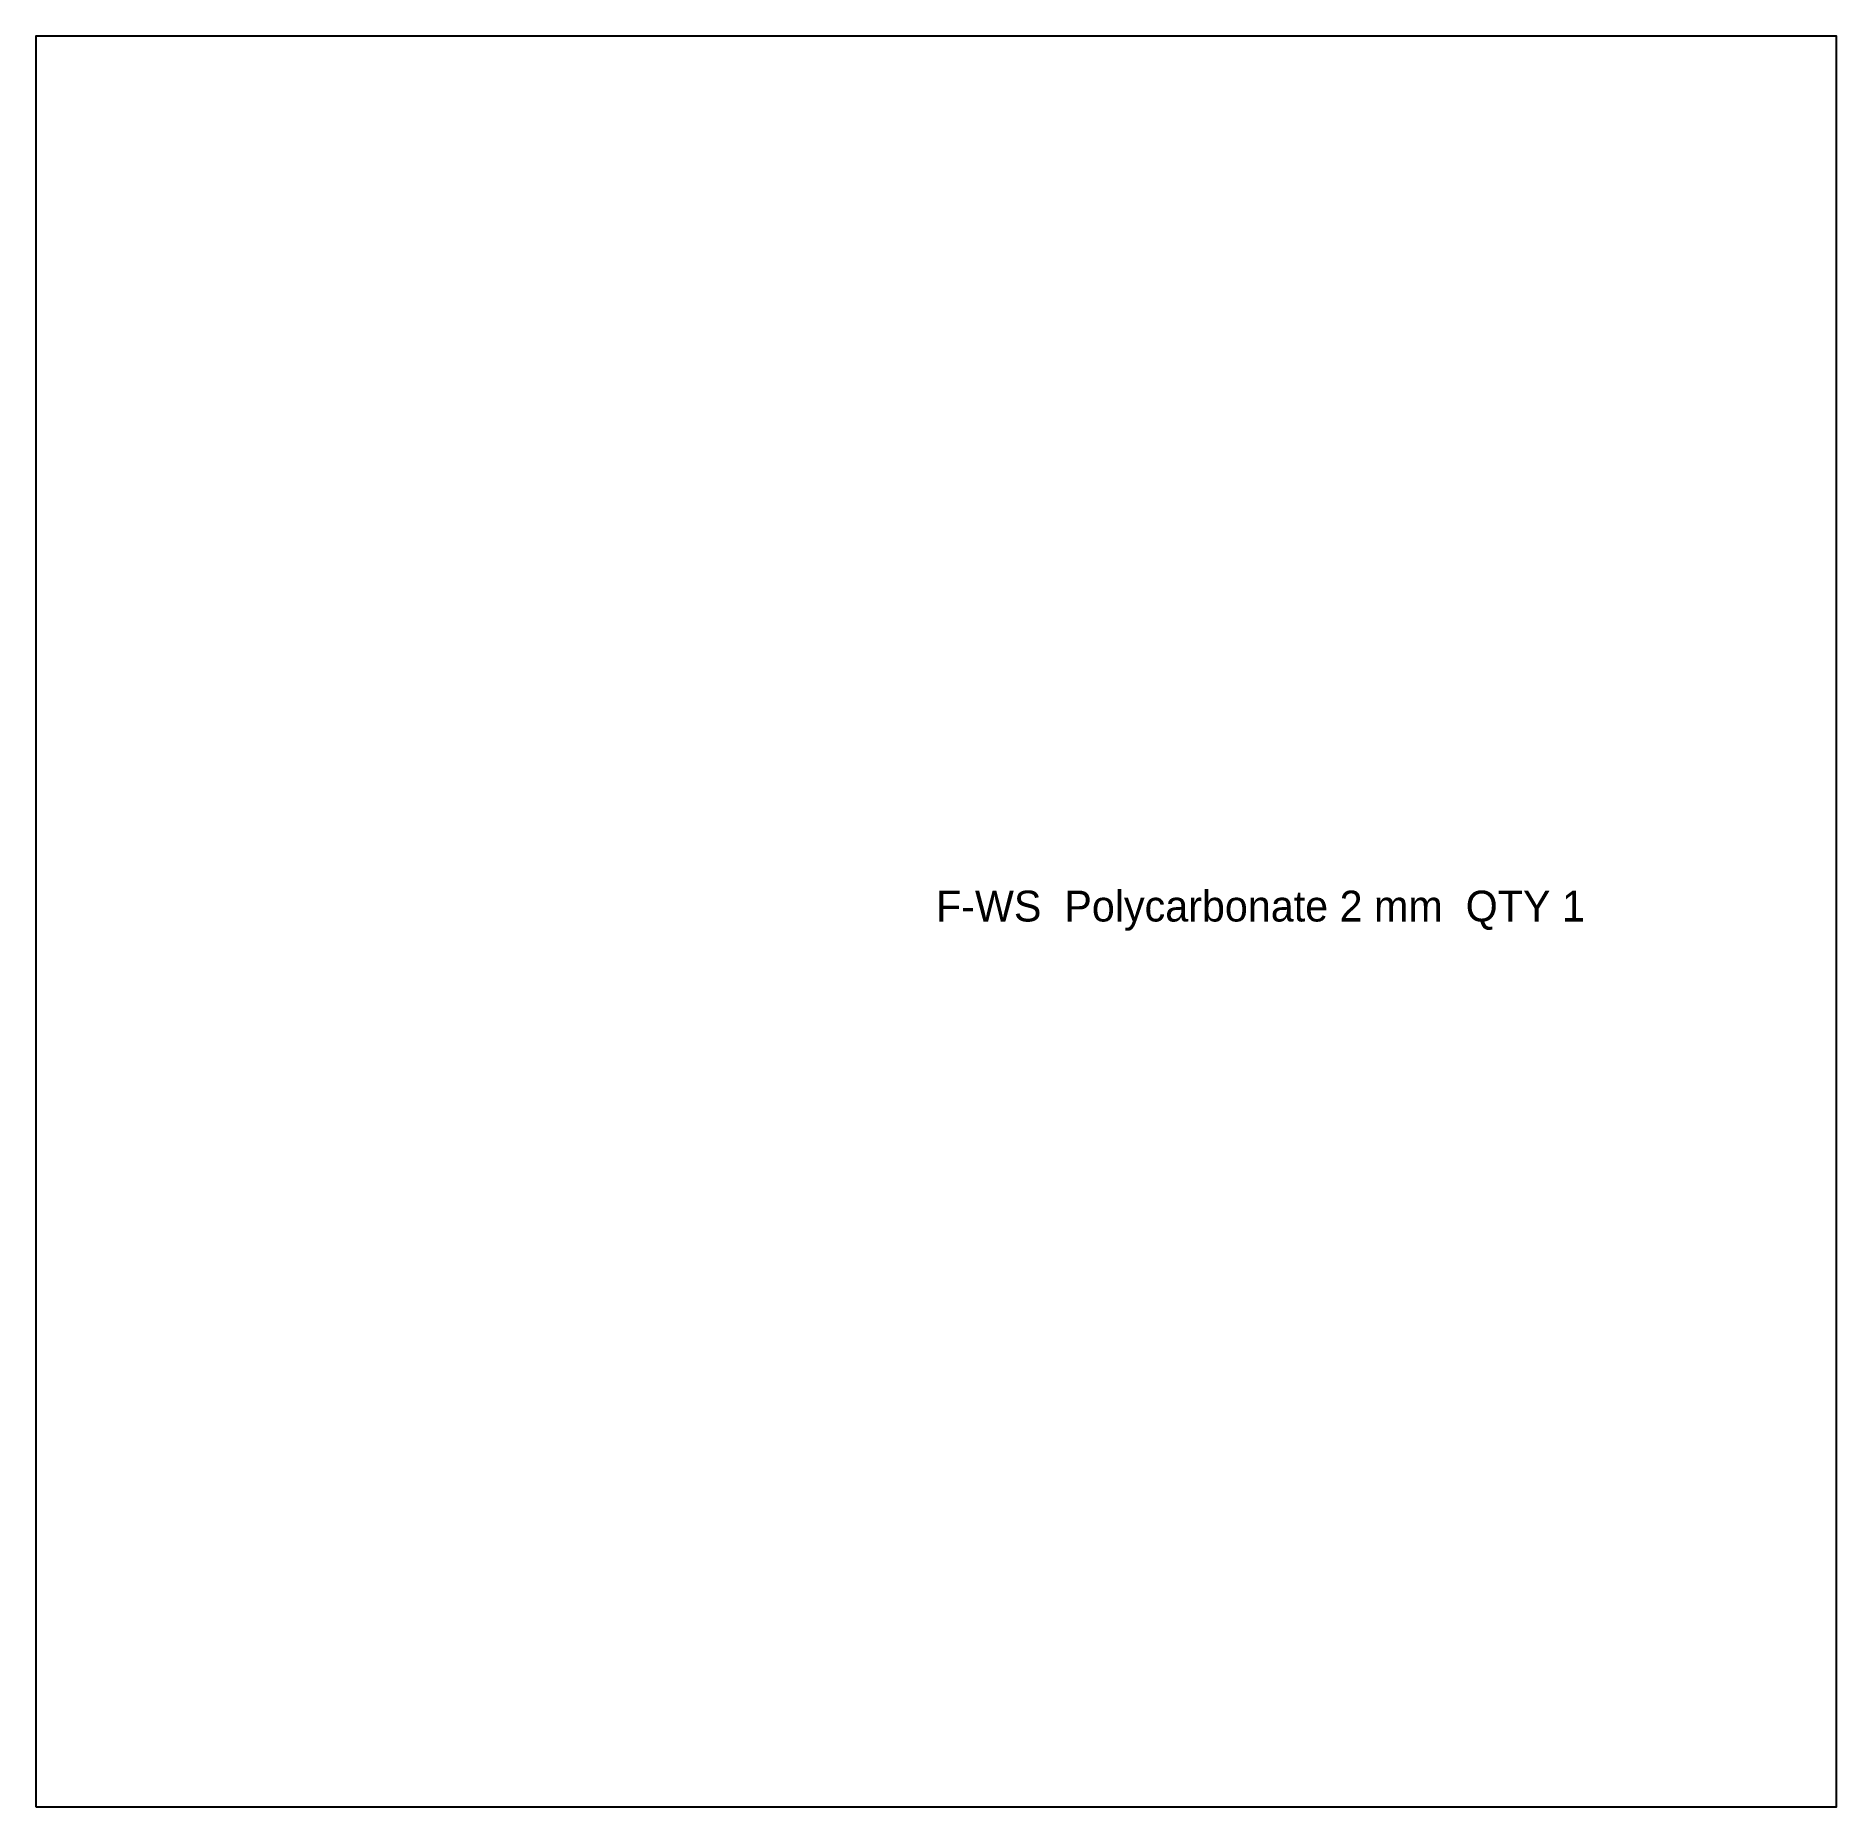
# Model space of a CAD drawing. Header units: millimetres. Extents: x 0 to 700, y 0 to 689.
import ezdxf

# ---------------------------------------------------------------- set-up
doc = ezdxf.new("R2010")
doc.units = ezdxf.units.MM
doc.layers.add('CUT', color=7, linetype='CONTINUOUS')
doc.layers.add('ETCH', color=8, linetype='CONTINUOUS')

msp = doc.modelspace()

# ---------------------------------------------------------------- linework, layer by layer
at = {"layer": 'CUT'}
msp.add_lwpolyline([(0, 0), (0, 688.77), (700, 688.77), (700, 0), (0, 0)], close=True, dxfattribs=at)

# ---------------------------------------------------------------- texts
at = {"layer": 'ETCH'}
msp.add_text('F-WS  Polycarbonate 2 mm  QTY 1', height=12, dxfattribs=at).set_placement((350, 344.38))

doc.saveas('drawing.dxf')
